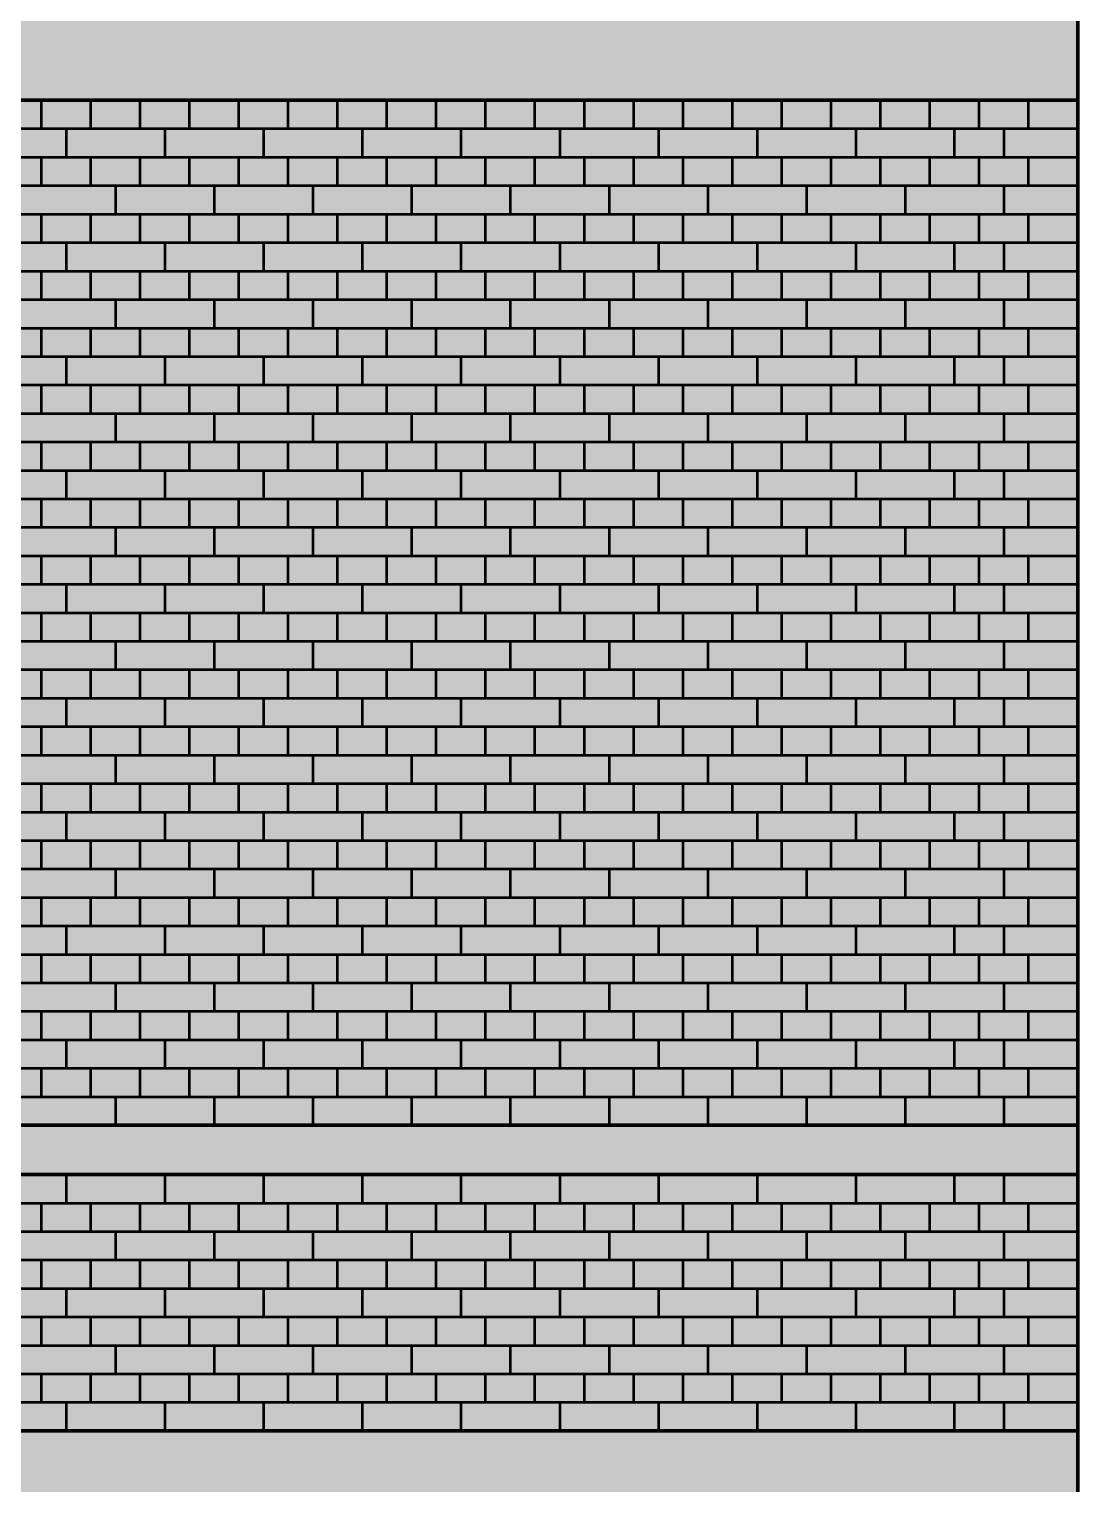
# Model space of a CAD drawing. Header units: millimetres. Extents: x 26 to 140, y 301 to 425.
# Drawn here: x 117.2 to 140.22, y 370.04 to 401.98 of the extents above; entities that cross this region are included whole.
import ezdxf

# ---------------------------------------------------------------- set-up
doc = ezdxf.new("R2010")
doc.units = ezdxf.units.MM
doc.linetypes.add('Volllinie', pattern=[0])
for name, color, linetype, lineweight, true_color in [('Rot', 178, 'Continuous', 70, 0x000000), ('Schwarz', 178, 'Continuous', 70, 0x000000), ('Zeichnung', 178, 'Continuous', 25, 0x000000)]:
    doc.layers.add(name, color=color, linetype=linetype, lineweight=lineweight, true_color=true_color)

msp = doc.modelspace()

# ---------------------------------------------------------------- hatches: boundary and pattern name
at = {"layer": 'Rot', "linetype": 'Volllinie', "lineweight": 70, "true_color": 0xcc3300}
h = msp.add_hatch(color=22, dxfattribs=at)
edge = h.paths.add_edge_path(flags=0)
edge.add_line((84.966, 343.875), (84.966, 360.125))
edge.add_arc((90.924, 346.549), 14.826, 66.3035, 113.6965, ccw=False)
edge.add_line((96.883, 360.125), (96.883, 343.875))
edge.add_line((96.883, 343.875), (84.966, 343.875))
edge = h.paths.add_edge_path(flags=0)
edge.add_line((87.133, 377.917), (87.133, 393.542))
edge.add_arc((90.924, 382.353), 11.814, 71.2796, 108.7204, ccw=False)
edge.add_line((94.716, 393.542), (94.716, 377.917))
edge.add_line((94.716, 377.917), (87.133, 377.917))
edge = h.paths.add_edge_path(flags=0)
edge.add_line((82.258, 404.167), (82.258, 411.979))
edge.add_arc((85.237, 405.191), 7.413, 66.3035, 113.6965, ccw=False)
edge.add_line((88.216, 411.979), (88.216, 404.167))
edge.add_line((88.216, 404.167), (82.258, 404.167))
edge = h.paths.add_edge_path(flags=0)
edge.add_line((92.549, 404.167), (92.549, 411.979))
edge.add_arc((95.528, 405.191), 7.413, 66.3035, 113.6965, ccw=False)
edge.add_line((98.508, 411.979), (98.508, 404.167))
edge.add_line((98.508, 404.167), (92.549, 404.167))
h.paths.add_polyline_path([(41.633, 336.542), (140.216, 336.542), (140.216, 404.167), (105.008, 404.167), (105.008, 415.417), (95.633, 424.792), (85.133, 424.792), (75.758, 415.417), (75.758, 404.167), (41.633, 404.167)], flags=0)

# ---------------------------------------------------------------- linework, layer by layer
at = {"layer": 'Schwarz', "flags": 128}
msp.add_lwpolyline([(41.633, 336.542), (140.216, 336.542), (140.216, 404.167), (105.008, 404.167), (105.008, 415.417), (95.633, 424.792), (85.133, 424.792), (75.758, 415.417), (75.758, 404.167), (41.633, 404.167)], close=True, dxfattribs=at)
at = {"layer": 'Schwarz', "color": 178, "linetype": 'Volllinie', "lineweight": 70, "true_color": 0x000000, "flags": 128}
for points in [[(41.633, 400.417), (79.008, 400.417), (79.008, 415.417), (79.008, 416.042), (79.549, 416.042), (79.549, 416.667), (80.091, 416.667), (80.091, 416.667), (80.091, 417.292), (80.633, 417.292), (80.633, 417.917), (81.174, 417.917), (81.174, 418.542), (81.716, 418.542), (81.716, 419.167), (82.258, 419.167), (82.258, 419.167), (82.258, 419.792), (82.799, 419.792), (82.799, 420.417), (97.966, 420.417), (97.966, 419.792), (98.508, 419.792), (98.508, 419.167), (99.049, 419.167), (99.049, 419.167), (99.049, 418.542), (99.591, 418.542), (99.591, 418.542), (99.591, 417.917), (100.133, 417.917), (100.133, 417.917), (100.133, 417.292), (100.674, 417.292), (100.674, 416.667), (101.216, 416.667), (101.216, 416.667), (101.216, 416.042), (101.758, 416.042), (101.758, 415.417), (101.758, 400.417), (140.216, 400.417)], [(41.633, 371.208), (140.216, 371.208)]]:
    msp.add_lwpolyline(points, dxfattribs=at)
at = {"layer": 'Schwarz', "flags": 128}
for points in [[(94.716, 377.917), (140.216, 377.917)], [(41.633, 376.833), (140.216, 376.833)]]:
    msp.add_lwpolyline(points, dxfattribs=at)
at = {"layer": 'Zeichnung', "color": 1, "linetype": 'Volllinie', "lineweight": 50, "true_color": 0xff0000, "flags": 128}
for points in [[(117.466, 399.792), (117.466, 400.417)], [(118.549, 399.792), (118.549, 400.417)], [(119.633, 399.792), (119.633, 400.417)], [(120.716, 399.792), (120.716, 400.417)], [(121.799, 399.792), (121.799, 400.417)], [(122.883, 399.792), (122.883, 400.417)], [(123.966, 399.792), (123.966, 400.417)], [(125.049, 399.792), (125.049, 400.417)], [(126.133, 399.792), (126.133, 400.417)], [(127.216, 399.792), (127.216, 400.417)], [(128.299, 399.792), (128.299, 400.417)], [(129.383, 399.792), (129.383, 400.417)], [(130.466, 399.792), (130.466, 400.417)], [(131.549, 399.792), (131.549, 400.417)], [(132.633, 399.792), (132.633, 400.417)], [(133.716, 399.792), (133.716, 400.417)], [(134.799, 399.792), (134.799, 400.417)], [(135.883, 399.792), (135.883, 400.417)], [(136.966, 399.792), (136.966, 400.417)], [(138.049, 399.792), (138.049, 400.417)], [(139.133, 399.792), (139.133, 400.417)], [(140.216, 399.792), (41.633, 399.792)], [(118.008, 399.792), (118.008, 399.167)], [(120.174, 399.792), (120.174, 399.167)], [(122.341, 399.792), (122.341, 399.167)], [(124.508, 399.792), (124.508, 399.167)], [(126.674, 399.792), (126.674, 399.167)], [(128.841, 399.792), (128.841, 399.167)], [(131.008, 399.792), (131.008, 399.167)], [(133.174, 399.792), (133.174, 399.167)], [(135.341, 399.792), (135.341, 399.167)], [(137.508, 399.167), (137.508, 399.792)], [(138.591, 399.792), (138.591, 399.167)], [(41.633, 399.167), (140.216, 399.167)], [(117.466, 398.542), (117.466, 399.167)], [(118.549, 398.542), (118.549, 399.167)], [(119.633, 398.542), (119.633, 399.167)], [(120.716, 398.542), (120.716, 399.167)], [(121.799, 398.542), (121.799, 399.167)], [(122.883, 398.542), (122.883, 399.167)], [(123.966, 398.542), (123.966, 399.167)], [(125.049, 398.542), (125.049, 399.167)], [(126.133, 398.542), (126.133, 399.167)], [(127.216, 398.542), (127.216, 399.167)], [(128.299, 398.542), (128.299, 399.167)], [(129.383, 398.542), (129.383, 399.167)], [(130.466, 398.542), (130.466, 399.167)], [(131.549, 398.542), (131.549, 399.167)], [(132.633, 398.542), (132.633, 399.167)], [(133.716, 398.542), (133.716, 399.167)], [(134.799, 398.542), (134.799, 399.167)], [(135.883, 398.542), (135.883, 399.167)], [(136.966, 398.542), (136.966, 399.167)], [(138.049, 398.542), (138.049, 399.167)], [(139.133, 398.542), (139.133, 399.167)], [(41.633, 398.542), (140.216, 398.542)], [(119.091, 398.542), (119.091, 397.917)], [(121.258, 398.542), (121.258, 397.917)], [(123.424, 398.542), (123.424, 397.917)], [(125.591, 398.542), (125.591, 397.917)], [(127.758, 398.542), (127.758, 397.917)], [(129.924, 398.542), (129.924, 397.917)], [(132.091, 398.542), (132.091, 397.917)], [(134.258, 398.542), (134.258, 397.917)], [(136.424, 398.542), (136.424, 397.917)], [(138.591, 398.542), (138.591, 397.917)], [(41.633, 397.917), (140.216, 397.917)], [(117.466, 397.292), (117.466, 397.917)], [(118.549, 397.292), (118.549, 397.917)], [(119.633, 397.292), (119.633, 397.917)], [(120.716, 397.292), (120.716, 397.917)], [(121.799, 397.292), (121.799, 397.917)], [(122.883, 397.292), (122.883, 397.917)], [(123.966, 397.292), (123.966, 397.917)], [(125.049, 397.292), (125.049, 397.917)], [(126.133, 397.292), (126.133, 397.917)], [(127.216, 397.292), (127.216, 397.917)], [(128.299, 397.292), (128.299, 397.917)], [(129.383, 397.292), (129.383, 397.917)], [(130.466, 397.292), (130.466, 397.917)], [(131.549, 397.292), (131.549, 397.917)], [(132.633, 397.292), (132.633, 397.917)], [(133.716, 397.292), (133.716, 397.917)], [(134.799, 397.292), (134.799, 397.917)], [(135.883, 397.292), (135.883, 397.917)], [(136.966, 397.292), (136.966, 397.917)], [(138.049, 397.292), (138.049, 397.917)], [(139.133, 397.292), (139.133, 397.917)], [(41.633, 397.292), (140.216, 397.292)], [(118.008, 397.292), (118.008, 396.667)], [(120.174, 397.292), (120.174, 396.667)], [(122.341, 397.292), (122.341, 396.667)], [(124.508, 397.292), (124.508, 396.667)], [(126.674, 397.292), (126.674, 396.667)], [(128.841, 397.292), (128.841, 396.667)], [(131.008, 397.292), (131.008, 396.667)], [(133.174, 397.292), (133.174, 396.667)], [(135.341, 397.292), (135.341, 396.667)], [(137.508, 396.667), (137.508, 397.292)], [(138.591, 397.292), (138.591, 396.667)], [(95.2, 396.667), (140.216, 396.667)], [(117.466, 396.042), (117.466, 396.667)], [(118.549, 396.042), (118.549, 396.667)], [(119.633, 396.042), (119.633, 396.667)], [(120.716, 396.042), (120.716, 396.667)], [(121.799, 396.042), (121.799, 396.667)], [(122.883, 396.042), (122.883, 396.667)], [(123.966, 396.042), (123.966, 396.667)], [(125.049, 396.042), (125.049, 396.667)], [(126.133, 396.042), (126.133, 396.667)], [(127.216, 396.042), (127.216, 396.667)], [(128.299, 396.042), (128.299, 396.667)], [(129.383, 396.042), (129.383, 396.667)], [(130.466, 396.042), (130.466, 396.667)], [(131.549, 396.042), (131.549, 396.667)], [(132.633, 396.042), (132.633, 396.667)], [(133.716, 396.042), (133.716, 396.667)], [(134.799, 396.042), (134.799, 396.667)], [(135.883, 396.042), (135.883, 396.667)], [(136.966, 396.042), (136.966, 396.667)], [(138.049, 396.042), (138.049, 396.667)], [(139.133, 396.042), (139.133, 396.667)], [(95.563, 396.042), (140.216, 396.042)], [(119.091, 396.042), (119.091, 395.417)], [(121.258, 396.042), (121.258, 395.417)], [(123.424, 396.042), (123.424, 395.417)], [(125.591, 396.042), (125.591, 395.417)], [(127.758, 396.042), (127.758, 395.417)], [(129.924, 396.042), (129.924, 395.417)], [(132.091, 396.042), (132.091, 395.417)], [(134.258, 396.042), (134.258, 395.417)], [(136.424, 396.042), (136.424, 395.417)], [(138.591, 396.042), (138.591, 395.417)], [(95.351, 395.417), (140.216, 395.417)], [(117.466, 394.792), (117.466, 395.417)], [(118.549, 394.792), (118.549, 395.417)], [(119.633, 394.792), (119.633, 395.417)], [(120.716, 394.792), (120.716, 395.417)], [(121.799, 394.792), (121.799, 395.417)], [(122.883, 394.792), (122.883, 395.417)], [(123.966, 394.792), (123.966, 395.417)], [(125.049, 394.792), (125.049, 395.417)], [(126.133, 394.792), (126.133, 395.417)], [(127.216, 394.792), (127.216, 395.417)], [(128.299, 394.792), (128.299, 395.417)], [(129.383, 394.792), (129.383, 395.417)], [(130.466, 394.792), (130.466, 395.417)], [(131.549, 394.792), (131.549, 395.417)], [(132.633, 394.792), (132.633, 395.417)], [(133.716, 394.792), (133.716, 395.417)], [(134.799, 394.792), (134.799, 395.417)], [(135.883, 394.792), (135.883, 395.417)], [(136.966, 394.792), (136.966, 395.417)], [(138.049, 394.792), (138.049, 395.417)], [(139.133, 394.792), (139.133, 395.417)], [(95.14, 394.792), (140.216, 394.792)], [(118.008, 394.792), (118.008, 394.167)], [(120.174, 394.792), (120.174, 394.167)], [(122.341, 394.792), (122.341, 394.167)], [(124.508, 394.792), (124.508, 394.167)], [(126.674, 394.792), (126.674, 394.167)], [(128.841, 394.792), (128.841, 394.167)], [(131.008, 394.792), (131.008, 394.167)], [(133.174, 394.792), (133.174, 394.167)], [(135.341, 394.792), (135.341, 394.167)], [(137.508, 394.167), (137.508, 394.792)], [(138.591, 394.792), (138.591, 394.167)], [(94.928, 394.167), (140.216, 394.167)], [(117.466, 393.542), (117.466, 394.167)], [(118.549, 393.542), (118.549, 394.167)], [(119.633, 393.542), (119.633, 394.167)], [(120.716, 393.542), (120.716, 394.167)], [(121.799, 393.542), (121.799, 394.167)], [(122.883, 393.542), (122.883, 394.167)], [(123.966, 393.542), (123.966, 394.167)], [(125.049, 393.542), (125.049, 394.167)], [(126.133, 393.542), (126.133, 394.167)], [(127.216, 393.542), (127.216, 394.167)], [(128.299, 393.542), (128.299, 394.167)], [(129.383, 393.542), (129.383, 394.167)], [(130.466, 393.542), (130.466, 394.167)], [(131.549, 393.542), (131.549, 394.167)], [(132.633, 393.542), (132.633, 394.167)], [(133.716, 393.542), (133.716, 394.167)], [(134.799, 393.542), (134.799, 394.167)], [(135.883, 393.542), (135.883, 394.167)], [(136.966, 393.542), (136.966, 394.167)], [(138.049, 393.542), (138.049, 394.167)], [(139.133, 393.542), (139.133, 394.167)], [(94.716, 393.542), (140.216, 393.542)], [(119.091, 393.542), (119.091, 392.917)], [(121.258, 393.542), (121.258, 392.917)], [(123.424, 393.542), (123.424, 392.917)], [(125.591, 393.542), (125.591, 392.917)], [(127.758, 393.542), (127.758, 392.917)], [(129.924, 393.542), (129.924, 392.917)], [(132.091, 393.542), (132.091, 392.917)], [(134.258, 393.542), (134.258, 392.917)], [(136.424, 393.542), (136.424, 392.917)], [(138.591, 393.542), (138.591, 392.917)], [(94.716, 392.917), (140.216, 392.917)], [(117.466, 392.292), (117.466, 392.917)], [(118.549, 392.292), (118.549, 392.917)], [(119.633, 392.292), (119.633, 392.917)], [(120.716, 392.292), (120.716, 392.917)], [(121.799, 392.292), (121.799, 392.917)], [(122.883, 392.292), (122.883, 392.917)], [(123.966, 392.292), (123.966, 392.917)], [(125.049, 392.292), (125.049, 392.917)], [(126.133, 392.292), (126.133, 392.917)], [(127.216, 392.292), (127.216, 392.917)], [(128.299, 392.292), (128.299, 392.917)], [(129.383, 392.292), (129.383, 392.917)], [(130.466, 392.292), (130.466, 392.917)], [(131.549, 392.292), (131.549, 392.917)], [(132.633, 392.292), (132.633, 392.917)], [(133.716, 392.292), (133.716, 392.917)], [(134.799, 392.292), (134.799, 392.917)], [(135.883, 392.292), (135.883, 392.917)], [(136.966, 392.292), (136.966, 392.917)], [(138.049, 392.292), (138.049, 392.917)], [(139.133, 392.292), (139.133, 392.917)], [(94.716, 392.292), (140.216, 392.292)], [(118.008, 392.292), (118.008, 391.667)], [(120.174, 392.292), (120.174, 391.667)], [(122.341, 392.292), (122.341, 391.667)], [(124.508, 392.292), (124.508, 391.667)], [(126.674, 392.292), (126.674, 391.667)], [(128.841, 392.292), (128.841, 391.667)], [(131.008, 392.292), (131.008, 391.667)], [(133.174, 392.292), (133.174, 391.667)], [(135.341, 392.292), (135.341, 391.667)], [(137.508, 391.667), (137.508, 392.292)], [(138.591, 392.292), (138.591, 391.667)], [(94.716, 391.667), (140.216, 391.667)], [(117.466, 391.042), (117.466, 391.667)], [(118.549, 391.042), (118.549, 391.667)], [(119.633, 391.042), (119.633, 391.667)], [(120.716, 391.042), (120.716, 391.667)], [(121.799, 391.042), (121.799, 391.667)], [(122.883, 391.042), (122.883, 391.667)], [(123.966, 391.042), (123.966, 391.667)], [(125.049, 391.042), (125.049, 391.667)], [(126.133, 391.042), (126.133, 391.667)], [(127.216, 391.042), (127.216, 391.667)], [(128.299, 391.042), (128.299, 391.667)], [(129.383, 391.042), (129.383, 391.667)], [(130.466, 391.042), (130.466, 391.667)], [(131.549, 391.042), (131.549, 391.667)], [(132.633, 391.042), (132.633, 391.667)], [(133.716, 391.042), (133.716, 391.667)], [(134.799, 391.042), (134.799, 391.667)], [(135.883, 391.042), (135.883, 391.667)], [(136.966, 391.042), (136.966, 391.667)], [(138.049, 391.042), (138.049, 391.667)], [(139.133, 391.042), (139.133, 391.667)], [(94.716, 391.042), (140.216, 391.042)], [(119.091, 391.042), (119.091, 390.417)], [(121.258, 391.042), (121.258, 390.417)], [(123.424, 391.042), (123.424, 390.417)], [(125.591, 391.042), (125.591, 390.417)], [(127.758, 391.042), (127.758, 390.417)], [(129.924, 391.042), (129.924, 390.417)], [(132.091, 391.042), (132.091, 390.417)], [(134.258, 391.042), (134.258, 390.417)], [(136.424, 391.042), (136.424, 390.417)], [(138.591, 391.042), (138.591, 390.417)], [(94.716, 390.417), (140.216, 390.417)], [(117.466, 389.792), (117.466, 390.417)], [(118.549, 389.792), (118.549, 390.417)], [(119.633, 389.792), (119.633, 390.417)], [(120.716, 389.792), (120.716, 390.417)], [(121.799, 389.792), (121.799, 390.417)], [(122.883, 389.792), (122.883, 390.417)], [(123.966, 389.792), (123.966, 390.417)], [(125.049, 389.792), (125.049, 390.417)], [(126.133, 389.792), (126.133, 390.417)], [(127.216, 389.792), (127.216, 390.417)], [(128.299, 389.792), (128.299, 390.417)], [(129.383, 389.792), (129.383, 390.417)], [(130.466, 389.792), (130.466, 390.417)], [(131.549, 389.792), (131.549, 390.417)], [(132.633, 389.792), (132.633, 390.417)], [(133.716, 389.792), (133.716, 390.417)], [(134.799, 389.792), (134.799, 390.417)], [(135.883, 389.792), (135.883, 390.417)], [(136.966, 389.792), (136.966, 390.417)], [(138.049, 389.792), (138.049, 390.417)], [(139.133, 389.792), (139.133, 390.417)], [(94.716, 389.792), (140.216, 389.792)], [(118.008, 389.792), (118.008, 389.167)], [(120.174, 389.792), (120.174, 389.167)], [(122.341, 389.792), (122.341, 389.167)], [(124.508, 389.792), (124.508, 389.167)], [(126.674, 389.792), (126.674, 389.167)], [(128.841, 389.792), (128.841, 389.167)], [(131.008, 389.792), (131.008, 389.167)], [(133.174, 389.792), (133.174, 389.167)], [(135.341, 389.792), (135.341, 389.167)], [(137.508, 389.167), (137.508, 389.792)], [(138.591, 389.792), (138.591, 389.167)], [(94.716, 389.167), (140.216, 389.167)], [(117.466, 388.542), (117.466, 389.167)], [(118.549, 388.542), (118.549, 389.167)], [(119.633, 388.542), (119.633, 389.167)], [(120.716, 388.542), (120.716, 389.167)], [(121.799, 388.542), (121.799, 389.167)], [(122.883, 388.542), (122.883, 389.167)], [(123.966, 388.542), (123.966, 389.167)], [(125.049, 388.542), (125.049, 389.167)], [(126.133, 388.542), (126.133, 389.167)], [(127.216, 388.542), (127.216, 389.167)], [(128.299, 388.542), (128.299, 389.167)], [(129.383, 388.542), (129.383, 389.167)], [(130.466, 388.542), (130.466, 389.167)], [(131.549, 388.542), (131.549, 389.167)], [(132.633, 388.542), (132.633, 389.167)], [(133.716, 388.542), (133.716, 389.167)], [(134.799, 388.542), (134.799, 389.167)], [(135.883, 388.542), (135.883, 389.167)], [(136.966, 388.542), (136.966, 389.167)], [(138.049, 388.542), (138.049, 389.167)], [(139.133, 388.542), (139.133, 389.167)], [(94.716, 388.542), (140.216, 388.542)], [(119.091, 388.542), (119.091, 387.917)], [(121.258, 388.542), (121.258, 387.917)], [(123.424, 388.542), (123.424, 387.917)], [(125.591, 388.542), (125.591, 387.917)], [(127.758, 388.542), (127.758, 387.917)], [(129.924, 388.542), (129.924, 387.917)], [(132.091, 388.542), (132.091, 387.917)], [(134.258, 388.542), (134.258, 387.917)], [(136.424, 388.542), (136.424, 387.917)], [(138.591, 388.542), (138.591, 387.917)], [(94.716, 387.917), (140.216, 387.917)], [(117.466, 387.292), (117.466, 387.917)], [(118.549, 387.292), (118.549, 387.917)], [(119.633, 387.292), (119.633, 387.917)], [(120.716, 387.292), (120.716, 387.917)], [(121.799, 387.292), (121.799, 387.917)], [(122.883, 387.292), (122.883, 387.917)], [(123.966, 387.292), (123.966, 387.917)], [(125.049, 387.292), (125.049, 387.917)], [(126.133, 387.292), (126.133, 387.917)], [(127.216, 387.292), (127.216, 387.917)], [(128.299, 387.292), (128.299, 387.917)], [(129.383, 387.292), (129.383, 387.917)], [(130.466, 387.292), (130.466, 387.917)], [(131.549, 387.292), (131.549, 387.917)], [(132.633, 387.292), (132.633, 387.917)], [(133.716, 387.292), (133.716, 387.917)], [(134.799, 387.292), (134.799, 387.917)], [(135.883, 387.292), (135.883, 387.917)], [(136.966, 387.292), (136.966, 387.917)], [(138.049, 387.292), (138.049, 387.917)], [(139.133, 387.292), (139.133, 387.917)], [(94.716, 387.292), (140.216, 387.292)], [(118.008, 387.292), (118.008, 386.667)], [(120.174, 387.292), (120.174, 386.667)], [(122.341, 387.292), (122.341, 386.667)], [(124.508, 387.292), (124.508, 386.667)], [(126.674, 387.292), (126.674, 386.667)], [(128.841, 387.292), (128.841, 386.667)], [(131.008, 387.292), (131.008, 386.667)], [(133.174, 387.292), (133.174, 386.667)], [(135.341, 387.292), (135.341, 386.667)], [(137.508, 386.667), (137.508, 387.292)], [(138.591, 387.292), (138.591, 386.667)], [(94.716, 386.667), (140.216, 386.667)], [(117.466, 386.042), (117.466, 386.667)], [(118.549, 386.042), (118.549, 386.667)], [(119.633, 386.042), (119.633, 386.667)], [(120.716, 386.042), (120.716, 386.667)], [(121.799, 386.042), (121.799, 386.667)], [(122.883, 386.042), (122.883, 386.667)], [(123.966, 386.042), (123.966, 386.667)], [(125.049, 386.042), (125.049, 386.667)], [(126.133, 386.042), (126.133, 386.667)], [(127.216, 386.042), (127.216, 386.667)], [(128.299, 386.042), (128.299, 386.667)], [(129.383, 386.042), (129.383, 386.667)], [(130.466, 386.042), (130.466, 386.667)], [(131.549, 386.042), (131.549, 386.667)], [(132.633, 386.042), (132.633, 386.667)], [(133.716, 386.042), (133.716, 386.667)], [(134.799, 386.042), (134.799, 386.667)], [(135.883, 386.042), (135.883, 386.667)], [(136.966, 386.042), (136.966, 386.667)], [(138.049, 386.042), (138.049, 386.667)], [(139.133, 386.042), (139.133, 386.667)], [(94.716, 386.042), (140.216, 386.042)], [(119.091, 386.042), (119.091, 385.417)], [(121.258, 386.042), (121.258, 385.417)], [(123.424, 386.042), (123.424, 385.417)], [(125.591, 386.042), (125.591, 385.417)], [(127.758, 386.042), (127.758, 385.417)], [(129.924, 386.042), (129.924, 385.417)], [(132.091, 386.042), (132.091, 385.417)], [(134.258, 386.042), (134.258, 385.417)], [(136.424, 386.042), (136.424, 385.417)], [(138.591, 386.042), (138.591, 385.417)], [(94.716, 385.417), (140.216, 385.417)], [(117.466, 384.792), (117.466, 385.417)], [(118.549, 384.792), (118.549, 385.417)], [(119.633, 384.792), (119.633, 385.417)], [(120.716, 384.792), (120.716, 385.417)], [(121.799, 384.792), (121.799, 385.417)], [(122.883, 384.792), (122.883, 385.417)], [(123.966, 384.792), (123.966, 385.417)], [(125.049, 384.792), (125.049, 385.417)], [(126.133, 384.792), (126.133, 385.417)], [(127.216, 384.792), (127.216, 385.417)], [(128.299, 384.792), (128.299, 385.417)], [(129.383, 384.792), (129.383, 385.417)], [(130.466, 384.792), (130.466, 385.417)], [(131.549, 384.792), (131.549, 385.417)], [(132.633, 384.792), (132.633, 385.417)], [(133.716, 384.792), (133.716, 385.417)], [(134.799, 384.792), (134.799, 385.417)], [(135.883, 384.792), (135.883, 385.417)], [(136.966, 384.792), (136.966, 385.417)], [(138.049, 384.792), (138.049, 385.417)], [(139.133, 384.792), (139.133, 385.417)], [(94.716, 384.792), (140.216, 384.792)], [(118.008, 384.792), (118.008, 384.167)], [(120.174, 384.792), (120.174, 384.167)], [(122.341, 384.792), (122.341, 384.167)], [(124.508, 384.792), (124.508, 384.167)], [(126.674, 384.792), (126.674, 384.167)], [(128.841, 384.792), (128.841, 384.167)], [(131.008, 384.792), (131.008, 384.167)], [(133.174, 384.792), (133.174, 384.167)], [(135.341, 384.792), (135.341, 384.167)], [(137.508, 384.167), (137.508, 384.792)], [(138.591, 384.792), (138.591, 384.167)], [(94.716, 384.167), (140.216, 384.167)], [(117.466, 383.542), (117.466, 384.167)], [(118.549, 383.542), (118.549, 384.167)], [(119.633, 383.542), (119.633, 384.167)], [(120.716, 383.542), (120.716, 384.167)], [(121.799, 383.542), (121.799, 384.167)], [(122.883, 383.542), (122.883, 384.167)], [(123.966, 383.542), (123.966, 384.167)], [(125.049, 383.542), (125.049, 384.167)], [(126.133, 383.542), (126.133, 384.167)], [(127.216, 383.542), (127.216, 384.167)], [(128.299, 383.542), (128.299, 384.167)], [(129.383, 383.542), (129.383, 384.167)], [(130.466, 383.542), (130.466, 384.167)], [(131.549, 383.542), (131.549, 384.167)], [(132.633, 383.542), (132.633, 384.167)], [(133.716, 383.542), (133.716, 384.167)], [(134.799, 383.542), (134.799, 384.167)], [(135.883, 383.542), (135.883, 384.167)], [(136.966, 383.542), (136.966, 384.167)], [(138.049, 383.542), (138.049, 384.167)], [(139.133, 383.542), (139.133, 384.167)], [(94.716, 383.542), (140.216, 383.542)], [(119.091, 383.542), (119.091, 382.917)], [(121.258, 383.542), (121.258, 382.917)], [(123.424, 383.542), (123.424, 382.917)], [(125.591, 383.542), (125.591, 382.917)], [(127.758, 383.542), (127.758, 382.917)], [(129.924, 383.542), (129.924, 382.917)], [(132.091, 383.542), (132.091, 382.917)], [(134.258, 383.542), (134.258, 382.917)], [(136.424, 383.542), (136.424, 382.917)], [(138.591, 383.542), (138.591, 382.917)], [(94.716, 382.917), (140.216, 382.917)], [(117.466, 382.292), (117.466, 382.917)], [(118.549, 382.292), (118.549, 382.917)], [(119.633, 382.292), (119.633, 382.917)], [(120.716, 382.292), (120.716, 382.917)], [(121.799, 382.292), (121.799, 382.917)], [(122.883, 382.292), (122.883, 382.917)], [(123.966, 382.292), (123.966, 382.917)], [(125.049, 382.292), (125.049, 382.917)], [(126.133, 382.292), (126.133, 382.917)], [(127.216, 382.292), (127.216, 382.917)], [(128.299, 382.292), (128.299, 382.917)], [(129.383, 382.292), (129.383, 382.917)], [(130.466, 382.292), (130.466, 382.917)], [(131.549, 382.292), (131.549, 382.917)], [(132.633, 382.292), (132.633, 382.917)], [(133.716, 382.292), (133.716, 382.917)], [(134.799, 382.292), (134.799, 382.917)], [(135.883, 382.292), (135.883, 382.917)], [(136.966, 382.292), (136.966, 382.917)], [(138.049, 382.292), (138.049, 382.917)], [(139.133, 382.292), (139.133, 382.917)], [(94.716, 382.292), (140.216, 382.292)], [(118.008, 382.292), (118.008, 381.667)], [(120.174, 382.292), (120.174, 381.667)], [(122.341, 382.292), (122.341, 381.667)], [(124.508, 382.292), (124.508, 381.667)], [(126.674, 382.292), (126.674, 381.667)], [(128.841, 382.292), (128.841, 381.667)], [(131.008, 382.292), (131.008, 381.667)], [(133.174, 382.292), (133.174, 381.667)], [(135.341, 382.292), (135.341, 381.667)], [(137.508, 381.667), (137.508, 382.292)], [(138.591, 382.292), (138.591, 381.667)], [(94.716, 381.667), (140.216, 381.667)], [(117.466, 381.042), (117.466, 381.667)], [(118.549, 381.042), (118.549, 381.667)], [(119.633, 381.042), (119.633, 381.667)], [(120.716, 381.042), (120.716, 381.667)], [(121.799, 381.042), (121.799, 381.667)], [(122.883, 381.042), (122.883, 381.667)], [(123.966, 381.042), (123.966, 381.667)], [(125.049, 381.042), (125.049, 381.667)], [(126.133, 381.042), (126.133, 381.667)], [(127.216, 381.042), (127.216, 381.667)], [(128.299, 381.042), (128.299, 381.667)], [(129.383, 381.042), (129.383, 381.667)], [(130.466, 381.042), (130.466, 381.667)], [(131.549, 381.042), (131.549, 381.667)], [(132.633, 381.042), (132.633, 381.667)], [(133.716, 381.042), (133.716, 381.667)], [(134.799, 381.042), (134.799, 381.667)], [(135.883, 381.042), (135.883, 381.667)], [(136.966, 381.042), (136.966, 381.667)], [(138.049, 381.042), (138.049, 381.667)], [(139.133, 381.042), (139.133, 381.667)], [(94.716, 381.042), (140.216, 381.042)], [(119.091, 381.042), (119.091, 380.417)], [(121.258, 381.042), (121.258, 380.417)], [(123.424, 381.042), (123.424, 380.417)], [(125.591, 381.042), (125.591, 380.417)], [(127.758, 381.042), (127.758, 380.417)], [(129.924, 381.042), (129.924, 380.417)], [(132.091, 381.042), (132.091, 380.417)], [(134.258, 381.042), (134.258, 380.417)], [(136.424, 381.042), (136.424, 380.417)], [(138.591, 381.042), (138.591, 380.417)], [(94.716, 380.417), (140.216, 380.417)], [(117.466, 379.792), (117.466, 380.417)], [(118.549, 379.792), (118.549, 380.417)], [(119.633, 379.792), (119.633, 380.417)], [(120.716, 379.792), (120.716, 380.417)], [(121.799, 379.792), (121.799, 380.417)], [(122.883, 379.792), (122.883, 380.417)], [(123.966, 379.792), (123.966, 380.417)], [(125.049, 379.792), (125.049, 380.417)], [(126.133, 379.792), (126.133, 380.417)], [(127.216, 379.792), (127.216, 380.417)], [(128.299, 379.792), (128.299, 380.417)], [(129.383, 379.792), (129.383, 380.417)], [(130.466, 379.792), (130.466, 380.417)], [(131.549, 379.792), (131.549, 380.417)], [(132.633, 379.792), (132.633, 380.417)], [(133.716, 379.792), (133.716, 380.417)], [(134.799, 379.792), (134.799, 380.417)], [(135.883, 379.792), (135.883, 380.417)], [(136.966, 379.792), (136.966, 380.417)], [(138.049, 379.792), (138.049, 380.417)], [(139.133, 379.792), (139.133, 380.417)], [(94.716, 379.792), (140.216, 379.792)], [(118.008, 379.792), (118.008, 379.167)], [(120.174, 379.792), (120.174, 379.167)], [(122.341, 379.792), (122.341, 379.167)], [(124.508, 379.792), (124.508, 379.167)], [(126.674, 379.792), (126.674, 379.167)], [(128.841, 379.792), (128.841, 379.167)], [(131.008, 379.792), (131.008, 379.167)], [(133.174, 379.792), (133.174, 379.167)], [(135.341, 379.792), (135.341, 379.167)], [(137.508, 379.167), (137.508, 379.792)], [(138.591, 379.792), (138.591, 379.167)], [(94.716, 379.167), (140.216, 379.167)], [(117.466, 378.542), (117.466, 379.167)], [(118.549, 378.542), (118.549, 379.167)], [(119.633, 378.542), (119.633, 379.167)], [(120.716, 378.542), (120.716, 379.167)], [(121.799, 378.542), (121.799, 379.167)], [(122.883, 378.542), (122.883, 379.167)], [(123.966, 378.542), (123.966, 379.167)], [(125.049, 378.542), (125.049, 379.167)], [(126.133, 378.542), (126.133, 379.167)], [(127.216, 378.542), (127.216, 379.167)], [(128.299, 378.542), (128.299, 379.167)], [(129.383, 378.542), (129.383, 379.167)], [(130.466, 378.542), (130.466, 379.167)], [(131.549, 378.542), (131.549, 379.167)], [(132.633, 378.542), (132.633, 379.167)], [(133.716, 378.542), (133.716, 379.167)], [(134.799, 378.542), (134.799, 379.167)], [(135.883, 378.542), (135.883, 379.167)], [(136.966, 378.542), (136.966, 379.167)], [(138.049, 378.542), (138.049, 379.167)], [(139.133, 378.542), (139.133, 379.167)], [(94.716, 378.542), (140.216, 378.542)], [(119.091, 378.542), (119.091, 377.917)], [(121.258, 378.542), (121.258, 377.917)], [(123.424, 378.542), (123.424, 377.917)], [(125.591, 378.542), (125.591, 377.917)], [(127.758, 378.542), (127.758, 377.917)], [(129.924, 378.542), (129.924, 377.917)], [(132.091, 378.542), (132.091, 377.917)], [(134.258, 378.542), (134.258, 377.917)], [(136.424, 378.542), (136.424, 377.917)], [(138.591, 378.542), (138.591, 377.917)], [(118.008, 376.833), (118.008, 376.208)], [(120.174, 376.833), (120.174, 376.208)], [(122.341, 376.833), (122.341, 376.208)], [(124.508, 376.833), (124.508, 376.208)], [(126.674, 376.833), (126.674, 376.208)], [(128.841, 376.833), (128.841, 376.208)], [(131.008, 376.833), (131.008, 376.208)], [(133.174, 376.833), (133.174, 376.208)], [(135.341, 376.833), (135.341, 376.208)], [(137.508, 376.208), (137.508, 376.833)], [(138.591, 376.833), (138.591, 376.208)], [(41.633, 376.208), (140.216, 376.208)], [(117.466, 375.583), (117.466, 376.208)], [(118.549, 375.583), (118.549, 376.208)], [(119.633, 375.583), (119.633, 376.208)], [(120.716, 375.583), (120.716, 376.208)], [(121.799, 375.583), (121.799, 376.208)], [(122.883, 375.583), (122.883, 376.208)], [(123.966, 375.583), (123.966, 376.208)], [(125.049, 375.583), (125.049, 376.208)], [(126.133, 375.583), (126.133, 376.208)], [(127.216, 375.583), (127.216, 376.208)], [(128.299, 375.583), (128.299, 376.208)], [(129.383, 375.583), (129.383, 376.208)], [(130.466, 375.583), (130.466, 376.208)], [(131.549, 375.583), (131.549, 376.208)], [(132.633, 375.583), (132.633, 376.208)], [(133.716, 375.583), (133.716, 376.208)], [(134.799, 375.583), (134.799, 376.208)], [(135.883, 375.583), (135.883, 376.208)], [(136.966, 375.583), (136.966, 376.208)], [(138.049, 375.583), (138.049, 376.208)], [(139.133, 375.583), (139.133, 376.208)], [(41.633, 375.583), (140.216, 375.583)], [(119.091, 375.583), (119.091, 374.958)], [(121.258, 375.583), (121.258, 374.958)], [(123.424, 375.583), (123.424, 374.958)], [(125.591, 375.583), (125.591, 374.958)], [(127.758, 375.583), (127.758, 374.958)], [(129.924, 375.583), (129.924, 374.958)], [(132.091, 375.583), (132.091, 374.958)], [(134.258, 375.583), (134.258, 374.958)], [(136.424, 375.583), (136.424, 374.958)], [(138.591, 375.583), (138.591, 374.958)], [(41.633, 374.958), (140.216, 374.958)], [(117.466, 374.333), (117.466, 374.958)], [(118.549, 374.333), (118.549, 374.958)], [(119.633, 374.333), (119.633, 374.958)], [(120.716, 374.333), (120.716, 374.958)], [(121.799, 374.333), (121.799, 374.958)], [(122.883, 374.333), (122.883, 374.958)], [(123.966, 374.333), (123.966, 374.958)], [(125.049, 374.333), (125.049, 374.958)], [(126.133, 374.333), (126.133, 374.958)], [(127.216, 374.333), (127.216, 374.958)], [(128.299, 374.333), (128.299, 374.958)], [(129.383, 374.333), (129.383, 374.958)], [(130.466, 374.333), (130.466, 374.958)], [(131.549, 374.333), (131.549, 374.958)], [(132.633, 374.333), (132.633, 374.958)], [(133.716, 374.333), (133.716, 374.958)], [(134.799, 374.333), (134.799, 374.958)], [(135.883, 374.333), (135.883, 374.958)], [(136.966, 374.333), (136.966, 374.958)], [(138.049, 374.333), (138.049, 374.958)], [(139.133, 374.333), (139.133, 374.958)], [(41.633, 374.333), (140.216, 374.333)], [(118.008, 374.333), (118.008, 373.708)], [(120.174, 374.333), (120.174, 373.708)], [(122.341, 374.333), (122.341, 373.708)], [(124.508, 374.333), (124.508, 373.708)], [(126.674, 374.333), (126.674, 373.708)], [(128.841, 374.333), (128.841, 373.708)], [(131.008, 374.333), (131.008, 373.708)], [(133.174, 374.333), (133.174, 373.708)], [(135.341, 374.333), (135.341, 373.708)], [(137.508, 373.708), (137.508, 374.333)], [(138.591, 374.333), (138.591, 373.708)], [(41.633, 373.708), (140.216, 373.708)], [(117.466, 373.083), (117.466, 373.708)], [(118.549, 373.083), (118.549, 373.708)], [(119.633, 373.083), (119.633, 373.708)], [(120.716, 373.083), (120.716, 373.708)], [(121.799, 373.083), (121.799, 373.708)], [(122.883, 373.083), (122.883, 373.708)], [(123.966, 373.083), (123.966, 373.708)], [(125.049, 373.083), (125.049, 373.708)], [(126.133, 373.083), (126.133, 373.708)], [(127.216, 373.083), (127.216, 373.708)], [(128.299, 373.083), (128.299, 373.708)], [(129.383, 373.083), (129.383, 373.708)], [(130.466, 373.083), (130.466, 373.708)], [(131.549, 373.083), (131.549, 373.708)], [(132.633, 373.083), (132.633, 373.708)], [(133.716, 373.083), (133.716, 373.708)], [(134.799, 373.083), (134.799, 373.708)], [(135.883, 373.083), (135.883, 373.708)], [(136.966, 373.083), (136.966, 373.708)], [(138.049, 373.083), (138.049, 373.708)], [(139.133, 373.083), (139.133, 373.708)], [(41.633, 373.083), (140.216, 373.083)], [(119.091, 373.083), (119.091, 372.458)], [(121.258, 373.083), (121.258, 372.458)], [(123.424, 373.083), (123.424, 372.458)], [(125.591, 373.083), (125.591, 372.458)], [(127.758, 373.083), (127.758, 372.458)], [(129.924, 373.083), (129.924, 372.458)], [(132.091, 373.083), (132.091, 372.458)], [(134.258, 373.083), (134.258, 372.458)], [(136.424, 373.083), (136.424, 372.458)], [(138.591, 373.083), (138.591, 372.458)], [(41.633, 372.458), (140.216, 372.458)], [(117.466, 371.833), (117.466, 372.458)], [(118.549, 371.833), (118.549, 372.458)], [(119.633, 371.833), (119.633, 372.458)], [(120.716, 371.833), (120.716, 372.458)], [(121.799, 371.833), (121.799, 372.458)], [(122.883, 371.833), (122.883, 372.458)], [(123.966, 371.833), (123.966, 372.458)], [(125.049, 371.833), (125.049, 372.458)], [(126.133, 371.833), (126.133, 372.458)], [(127.216, 371.833), (127.216, 372.458)], [(128.299, 371.833), (128.299, 372.458)], [(129.383, 371.833), (129.383, 372.458)], [(130.466, 371.833), (130.466, 372.458)], [(131.549, 371.833), (131.549, 372.458)], [(132.633, 371.833), (132.633, 372.458)], [(133.716, 371.833), (133.716, 372.458)], [(134.799, 371.833), (134.799, 372.458)], [(135.883, 371.833), (135.883, 372.458)], [(136.966, 371.833), (136.966, 372.458)], [(138.049, 371.833), (138.049, 372.458)], [(139.133, 371.833), (139.133, 372.458)], [(41.633, 371.833), (140.216, 371.833)], [(118.008, 371.833), (118.008, 371.208)], [(120.174, 371.833), (120.174, 371.208)], [(122.341, 371.833), (122.341, 371.208)], [(124.508, 371.833), (124.508, 371.208)], [(126.674, 371.833), (126.674, 371.208)], [(128.841, 371.833), (128.841, 371.208)], [(131.008, 371.833), (131.008, 371.208)], [(133.174, 371.833), (133.174, 371.208)], [(135.341, 371.833), (135.341, 371.208)], [(137.508, 371.208), (137.508, 371.833)], [(138.591, 371.833), (138.591, 371.208)]]:
    msp.add_lwpolyline(points, dxfattribs=at)

doc.saveas('drawing.dxf')
